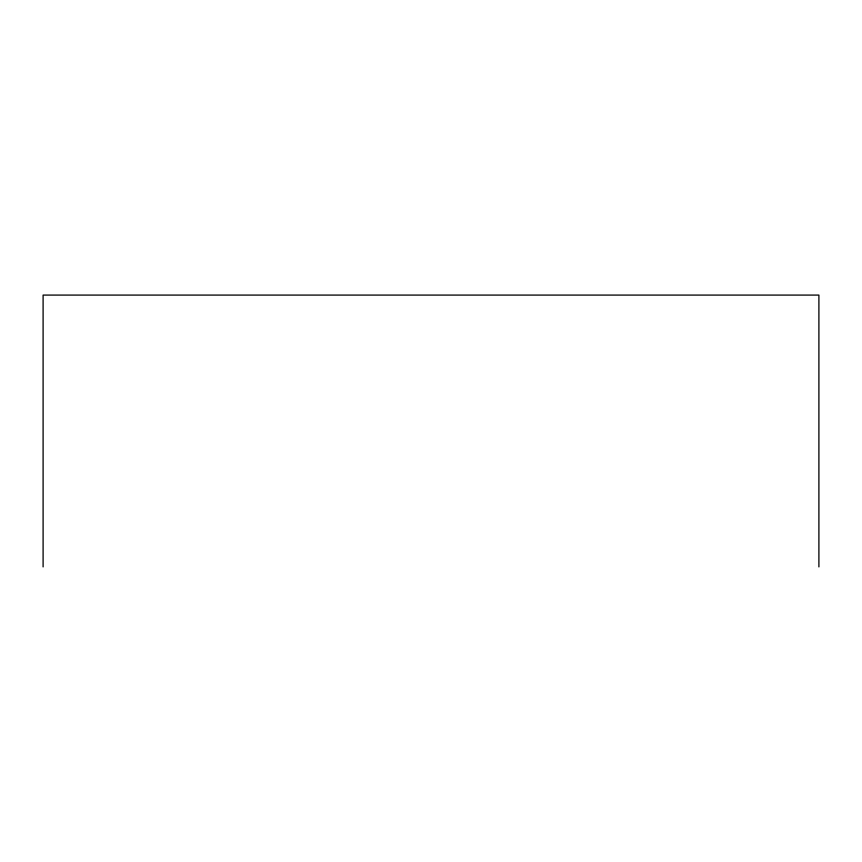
<?xml version="1.0" encoding="UTF-8"?>
<svg xmlns="http://www.w3.org/2000/svg" width="862" height="862" viewBox="0 0 862 862"><rect width="100%" height="100%" fill="white"/><g stroke="black" fill="none" stroke-linecap="round" stroke-linejoin="round"><path stroke-width="1.29" d="M818.9 566.916L818.9 295.084L43.1 295.084L43.1 566.916"/></g></svg>
